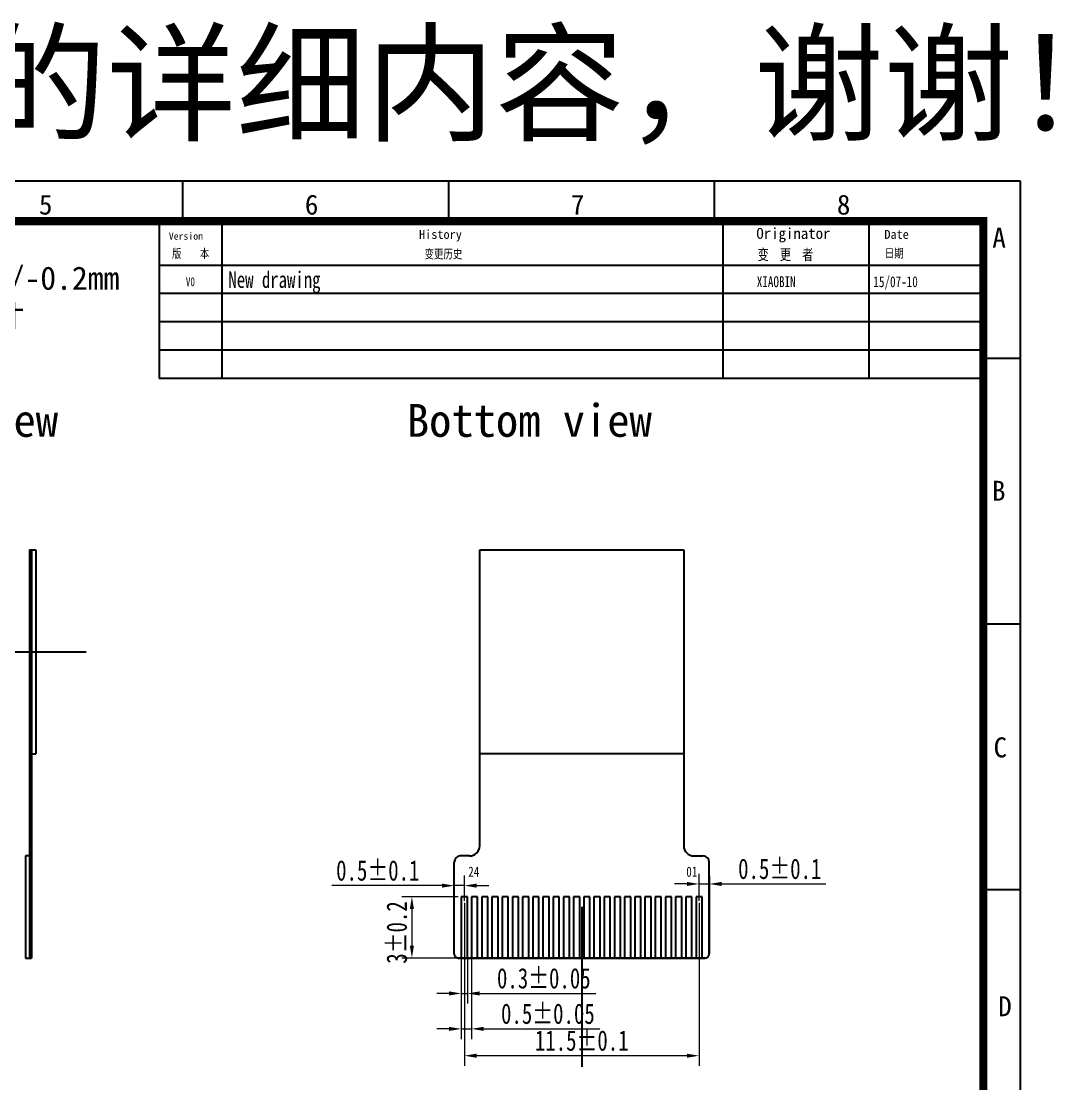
# Model space of a CAD drawing. Extents: x 379 to 488, y 250 to 334.
# Drawn here: x 437.8 to 488.4, y 281.6 to 333.7 of the extents above; entities that cross this region are included whole.
import ezdxf

# ---------------------------------------------------------------- set-up
doc = ezdxf.new("R2010")
doc.units = 0
doc.header["$LTSCALE"] = 23.1
doc.header["$MEASUREMENT"] = 0
doc.linetypes.add('JIS_02_0.7', pattern=[1.35, 0.75, -0.6])
doc.layers.get('0').update_dxf_attribs({"linetype": 'CONTINUOUS'})
doc.layers.get('Defpoints').update_dxf_attribs({"linetype": 'CONTINUOUS'})
doc.layers.add('3_SOLID_GEOM', color=7, linetype='CONTINUOUS')
doc.layers.add('OUTLINE', color=7, linetype='CONTINUOUS')
doc.layers.add('标注', color=3, linetype='CONTINUOUS', lineweight=9)
doc.styles.get("Standard").update_dxf_attribs({"font": 'txt', "width": 0.8})
doc.styles.add('style1', font='NSimSun.ttf')
doc.styles.add('TEXTSTYLE_1', font='txt', dxfattribs={"width": 0.75})
doc.styles.add('宋体', font='txt', dxfattribs={"width": 0.75})
doc.styles.add('样式 1', font='SimSun.ttf', dxfattribs={"width": 0.75})
doc.dimstyles.new('ISO-25$0', dxfattribs={"dimscale": 0, "dimtxt": 1, "dimasz": 0.6, "dimexe": 0.5, "dimexo": 0.3, "dimgap": 0.2, "dimtad": 1, "dimrnd": 0.0005, "dimdsep": 46, "dimtxsty": '样式 1', "dimcen": 2.5, "dimclrd": 3, "dimclre": 3, "dimclrt": 3, "dimazin": 0, "dimtfac": 1, "dimtmove": 0, "dimatfit": 3, "dimfxl": 1, "dimlwd": 9, "dimlwe": 9, "dimarcsym": 0})

# ---------------------------------------------------------------- blocks, each defined once
blk = doc.blocks.new('*D64')
at = {"layer": 'Defpoints', "color": 0}
for p in [(459.552, 290.805), (456.979, 287.805), (459.552, 287.805)]:
    blk.add_point(p, dxfattribs=at)
at = {"layer": '标注', "color": 3, "lineweight": 9}
for p, q in [((459.252, 290.805), (456.479, 290.805)), ((456.979, 290.205), (456.979, 288.405)), ((459.252, 287.805), (456.479, 287.805))]:
    blk.add_line(p, q, dxfattribs=at)
at = {"layer": '标注', "color": 3}
for points in [[(456.879, 290.205), (457.079, 290.205), (456.979, 290.805)], [(456.879, 288.405), (457.079, 288.405), (456.979, 287.805)]]:
    blk.add_solid(points, dxfattribs=at)
at = {"layer": '标注', "color": 3, "insert": (456.243, 289.055), "char_height": 1, "attachment_point": 5, "rotation": 90, "style": '样式 1'}
blk.add_mtext('3%%P0.2', dxfattribs=at)
blk = doc.blocks.new('*D65')
at = {"layer": 'Defpoints', "color": 0}
for p in [(459.052, 291.351), (459.552, 290.305), (459.052, 288.289)]:
    blk.add_point(p, dxfattribs=at)
at = {"layer": '标注', "color": 3, "lineweight": 9}
for p, q in [((459.052, 288.589), (459.052, 291.851)), ((459.552, 290.605), (459.552, 291.851)), ((458.452, 291.351), (453.054, 291.351)), ((459.552, 291.351), (459.052, 291.351)), ((460.152, 291.351), (460.752, 291.351))]:
    blk.add_line(p, q, dxfattribs=at)
at = {"layer": '标注', "color": 3}
for points in [[(458.452, 291.451), (458.452, 291.251), (459.052, 291.351)], [(460.152, 291.451), (460.152, 291.251), (459.552, 291.351)]]:
    blk.add_solid(points, dxfattribs=at)
at = {"layer": '标注', "color": 3, "insert": (455.308, 292.087), "char_height": 1, "attachment_point": 5, "style": '样式 1'}
blk.add_mtext('0.5%%P0.1', dxfattribs=at)
blk = doc.blocks.new('*D66')
at = {"layer": 'Defpoints', "color": 0}
for p in [(471.552, 291.433), (471.052, 290.305), (471.552, 289.971)]:
    blk.add_point(p, dxfattribs=at)
at = {"layer": '标注', "color": 3, "lineweight": 9}
for p, q in [((471.052, 290.605), (471.052, 291.933)), ((471.552, 290.271), (471.552, 291.933)), ((470.452, 291.433), (469.852, 291.433)), ((471.052, 291.433), (471.552, 291.433)), ((472.152, 291.433), (477.26, 291.433))]:
    blk.add_line(p, q, dxfattribs=at)
at = {"layer": '标注', "color": 3}
for points in [[(470.452, 291.533), (470.452, 291.333), (471.052, 291.433)], [(472.152, 291.533), (472.152, 291.333), (471.552, 291.433)]]:
    blk.add_solid(points, dxfattribs=at)
at = {"layer": '标注', "color": 3, "insert": (475.006, 292.169), "char_height": 1, "attachment_point": 5, "style": '样式 1'}
blk.add_mtext('0.5%%P0.1', dxfattribs=at)
blk = doc.blocks.new('*D67')
at = {"layer": 'Defpoints', "color": 0}
for p in [(459.402, 288.176), (459.702, 288.176), (459.702, 286.069)]:
    blk.add_point(p, dxfattribs=at)
at = {"layer": '标注', "color": 3, "lineweight": 9}
for p, q in [((459.402, 287.876), (459.402, 285.569)), ((459.702, 287.876), (459.702, 285.569)), ((458.802, 286.069), (458.202, 286.069)), ((459.402, 286.069), (459.702, 286.069)), ((460.302, 286.069), (465.985, 286.069))]:
    blk.add_line(p, q, dxfattribs=at)
at = {"layer": '标注', "color": 3}
for points in [[(458.802, 286.169), (458.802, 285.969), (459.402, 286.069)], [(460.302, 286.169), (460.302, 285.969), (459.702, 286.069)]]:
    blk.add_solid(points, dxfattribs=at)
at = {"layer": '标注', "color": 3, "insert": (463.444, 286.805), "char_height": 1, "attachment_point": 5, "style": '样式 1'}
blk.add_mtext('0.3%%P0.05', dxfattribs=at)
blk = doc.blocks.new('*D68')
at = {"layer": 'Defpoints', "color": 0}
for p in [(459.402, 288.176), (459.902, 288.176), (459.902, 284.333)]:
    blk.add_point(p, dxfattribs=at)
at = {"layer": '标注', "color": 3, "lineweight": 9}
for p, q in [((459.402, 287.876), (459.402, 283.833)), ((459.902, 287.876), (459.902, 283.833)), ((458.802, 284.333), (458.202, 284.333)), ((459.402, 284.333), (459.902, 284.333)), ((460.502, 284.333), (466.185, 284.333))]:
    blk.add_line(p, q, dxfattribs=at)
at = {"layer": '标注', "color": 3}
for points in [[(458.802, 284.433), (458.802, 284.233), (459.402, 284.333)], [(460.502, 284.433), (460.502, 284.233), (459.902, 284.333)]]:
    blk.add_solid(points, dxfattribs=at)
at = {"layer": '标注', "color": 3, "insert": (463.644, 285.069), "char_height": 1, "attachment_point": 5, "style": '样式 1'}
blk.add_mtext('0.5%%P0.05', dxfattribs=at)
blk = doc.blocks.new('*D69')
at = {"layer": '3_SOLID_GEOM', "color": 3, "lineweight": 9}
for p, q in [((459.552, 290.505), (459.552, 282.518)), ((471.052, 290.505), (471.052, 282.518)), ((470.452, 283.018), (460.152, 283.018))]:
    blk.add_line(p, q, dxfattribs=at)
at = {"layer": '3_SOLID_GEOM', "color": 3}
for points in [[(460.152, 283.118), (460.152, 282.918), (459.552, 283.018)], [(470.452, 283.118), (470.452, 282.918), (471.052, 283.018)]]:
    blk.add_solid(points, dxfattribs=at)
at = {"layer": 'Defpoints', "color": 0}
for p in [(459.552, 290.805), (471.052, 290.805), (459.552, 283.018)]:
    blk.add_point(p, dxfattribs=at)
at = {"layer": '3_SOLID_GEOM', "color": 3, "insert": (465.302, 283.754), "char_height": 1, "attachment_point": 5, "style": '样式 1'}
blk.add_mtext('11.5%%P0.1', dxfattribs=at)

msp = doc.modelspace()

# ---------------------------------------------------------------- linework, layer by layer
at = {"color": 0, "linetype": 'Continuous'}
for p, q in [((486.801, 325.856), (378.627, 325.856)), ((445.748, 323.902), (445.748, 325.856)), ((458.782, 323.902), (458.782, 325.856)), ((471.815, 323.902), (471.815, 325.856)), ((486.801, 250.151), (486.801, 325.856)), ((444.595, 323.902), (444.595, 316.202)), ((447.664, 323.902), (447.664, 316.202)), ((472.212, 323.902), (472.212, 316.202)), ((479.372, 323.902), (479.372, 316.202)), ((484.981, 321.74), (444.595, 321.74)), ((484.981, 320.355), (444.595, 320.355)), ((484.981, 318.971), (444.595, 318.971)), ((484.981, 317.586), (444.595, 317.586)), ((484.849, 317.191), (486.801, 317.191)), ((484.981, 316.202), (444.595, 316.202)), ((484.849, 304.174), (486.801, 304.174)), ((471.552, 291.825), (471.552, 288.005)), ((484.849, 291.157), (486.801, 291.157)), ((471.352, 287.805), (459.252, 287.805))]:
    msp.add_line(p, q, dxfattribs=at)
at = {"color": 1}
for p, q in [((432.357, 302.805), (441.011, 302.805)), ((465.302, 290.305), (465.302, 282.48))]:
    msp.add_line(p, q, dxfattribs=at)
at = {"color": 0}
for p, q in [((459.052, 288.005), (459.052, 292.505)), ((471.552, 288.005), (471.552, 292.505)), ((459.252, 287.805), (471.352, 287.805))]:
    msp.add_line(p, q, dxfattribs=at)
for p, q in [((459.402, 290.805), (459.402, 287.805)), ((459.702, 287.805), (459.702, 290.805)), ((459.902, 290.805), (459.902, 287.805)), ((460.202, 287.805), (460.202, 290.805)), ((460.402, 290.805), (460.402, 287.805)), ((460.702, 287.805), (460.702, 290.805)), ((460.902, 290.805), (460.902, 287.805)), ((461.202, 287.805), (461.202, 290.805)), ((461.402, 290.805), (461.402, 287.805)), ((461.702, 287.805), (461.702, 290.805)), ((461.902, 290.805), (461.902, 287.805)), ((462.202, 287.805), (462.202, 290.805)), ((462.402, 290.805), (462.402, 287.805)), ((462.702, 287.805), (462.702, 290.805)), ((462.902, 290.805), (462.902, 287.805)), ((463.202, 287.805), (463.202, 290.805)), ((463.402, 290.805), (463.402, 287.805)), ((463.702, 287.805), (463.702, 290.805)), ((463.902, 290.805), (463.902, 287.805)), ((464.202, 287.805), (464.202, 290.805)), ((464.402, 290.805), (464.402, 287.805)), ((464.702, 287.805), (464.702, 290.805)), ((464.902, 290.805), (464.902, 287.805)), ((465.202, 287.805), (465.202, 290.805)), ((465.402, 290.805), (465.402, 287.805)), ((465.702, 287.805), (465.702, 290.805)), ((465.902, 290.805), (465.902, 287.805)), ((466.202, 287.805), (466.202, 290.805)), ((466.402, 290.805), (466.402, 287.805)), ((466.702, 287.805), (466.702, 290.805)), ((466.902, 290.805), (466.902, 287.805)), ((467.202, 287.805), (467.202, 290.805)), ((467.402, 290.805), (467.402, 287.805)), ((467.702, 287.805), (467.702, 290.805)), ((467.902, 290.805), (467.902, 287.805)), ((468.202, 287.805), (468.202, 290.805)), ((468.402, 290.805), (468.402, 287.805)), ((468.702, 287.805), (468.702, 290.805)), ((468.902, 290.805), (468.902, 287.805)), ((469.202, 287.805), (469.202, 290.805)), ((469.402, 290.805), (469.402, 287.805)), ((469.702, 287.805), (469.702, 290.805)), ((469.902, 290.805), (469.902, 287.805)), ((470.202, 287.805), (470.202, 290.805)), ((470.402, 290.805), (470.402, 287.805)), ((470.702, 287.805), (470.702, 290.805)), ((470.902, 290.805), (470.902, 287.805)), ((471.202, 287.805), (471.202, 290.805))]:
    msp.add_line(p, q)
for centre, start, end in [((459.252, 288.005), 180, 270), ((471.352, 288.005), 270, 0)]:
    msp.add_arc(centre, 0.2, start, end, dxfattribs=at)
at = {"layer": '3_SOLID_GEOM'}
for p, q in [((438.237, 307.805), (438.547, 307.805)), ((438.237, 307.805), (438.237, 287.805)), ((438.347, 307.805), (438.347, 287.805)), ((438.547, 307.805), (438.547, 297.805)), ((460.302, 293.305), (460.302, 307.805)), ((460.302, 307.805), (470.302, 307.805)), ((470.302, 307.805), (470.302, 293.305)), ((438.347, 297.805), (438.547, 297.805)), ((470.302, 297.805), (460.302, 297.805)), ((438.047, 292.805), (438.047, 287.805)), ((438.237, 292.805), (438.047, 292.805)), ((459.802, 292.805), (459.352, 292.805)), ((470.802, 292.805), (471.252, 292.805)), ((459.702, 290.805), (459.402, 290.805)), ((460.202, 290.805), (459.902, 290.805)), ((460.702, 290.805), (460.402, 290.805)), ((461.202, 290.805), (460.902, 290.805)), ((461.702, 290.805), (461.402, 290.805)), ((462.202, 290.805), (461.902, 290.805)), ((462.702, 290.805), (462.402, 290.805)), ((463.202, 290.805), (462.902, 290.805)), ((463.702, 290.805), (463.402, 290.805)), ((464.202, 290.805), (463.902, 290.805)), ((464.702, 290.805), (464.402, 290.805)), ((465.202, 290.805), (464.902, 290.805)), ((465.702, 290.805), (465.402, 290.805)), ((466.202, 290.805), (465.902, 290.805)), ((466.702, 290.805), (466.402, 290.805)), ((467.202, 290.805), (466.902, 290.805)), ((467.702, 290.805), (467.402, 290.805)), ((468.202, 290.805), (467.902, 290.805)), ((468.702, 290.805), (468.402, 290.805)), ((469.202, 290.805), (468.902, 290.805)), ((469.702, 290.805), (469.402, 290.805)), ((470.202, 290.805), (469.902, 290.805)), ((470.702, 290.805), (470.402, 290.805)), ((471.202, 290.805), (470.902, 290.805)), ((438.047, 287.805), (438.347, 287.805)), ((470.302, 287.805), (460.302, 287.805))]:
    msp.add_line(p, q, dxfattribs=at)
at = {"layer": '3_SOLID_GEOM', "color": 1}
msp.add_line((465.302, 288.32), (465.302, 284.159), dxfattribs=at)
at = {"layer": '3_SOLID_GEOM'}
for centre, radius, start, end in [((459.802, 293.305), 0.5, 270, 0), ((470.802, 293.305), 0.5, 180, 270), ((459.352, 292.505), 0.3, 90, 180), ((471.252, 292.505), 0.3, 0, 90)]:
    msp.add_arc(centre, radius, start, end, dxfattribs=at)
at = {"layer": 'OUTLINE', "const_width": 0.4}
msp.add_lwpolyline([(380.453, 323.902), (380.453, 251.989), (484.981, 251.989), (484.981, 323.902), (380.453, 323.902)], dxfattribs=at)

# ---------------------------------------------------------------- texts
at = {"color": 0, "linetype": 'Continuous', "style": 'TEXTSTYLE_1'}
for s, p in [('5', (438.702, 324.227)), ('6', (451.736, 324.227)), ('7', (464.769, 324.227)), ('8', (477.803, 324.227)), ('A', (485.422, 322.608)), ('B', (485.402, 310.208)), ('C', (485.481, 297.637)), ('D', (485.71, 284.951))]:
    msp.add_text(s, height=0.976, dxfattribs=at).set_placement(p)
at = {"linetype": 'Continuous', "style": 'style1'}
msp.add_text('Originator', height=0.5337, dxfattribs=at).set_placement((473.859, 323.038))
at = {"linetype": 'Continuous', "style": '宋体', "width": 0.75}
for s, p in [('XIAOBIN', (473.878, 320.671)), ('15/07-10', (479.592, 320.671))]:
    msp.add_text(s, height=0.5337, dxfattribs=at).set_placement(p)
at = {"color": 0, "linetype": 'JIS_02_0.7', "ltscale": 0.0001, "insert": (425.577, 323.581), "char_height": 1.13861, "width": 27.16884, "attachment_point": 1, "style": 'style1'}
msp.add_mtext('{\\fSimSun|b0|i0|c134|p2;\\C1;注：\\P样品尺寸公差为+/-0.2mm\\P* 为重要检验尺寸}', dxfattribs=at)
at = {"linetype": 'Continuous', "insert": (473.919, 322.533), "char_height": 0.53369, "width": 3.79588, "attachment_point": 1, "style": '宋体'}
msp.add_mtext('{\\fSimSun|b0|i0|c134|p2;\\C256;变  更  者}', dxfattribs=at)
at = {"color": 0, "linetype": 'Continuous', "char_height": 1.60355, "width": 44.07857, "attachment_point": 1, "style": 'style1'}
for s, insert in [('{\\Ftxt|c134;Side view}', (429.821, 314.944)), ('{\\Ftxt|c134;Bottom view}', (456.734, 314.944))]:
    msp.add_mtext(s, dxfattribs=dict(at, insert=insert))
at = {"color": 0, "char_height": 0.5, "width": 0.43548, "attachment_point": 1}
for s, insert in [('{\\fSimSun|b0|i0|c134|p2;\\C1;24}', (459.739, 292.285)), ('{\\fSimSun|b0|i0|c134|p2;\\C1;01}', (470.423, 292.284))]:
    msp.add_mtext(s, dxfattribs=dict(at, insert=insert))
at = {"layer": '3_SOLID_GEOM', "color": 5, "attachment_point": 1}
for s, insert, char_height, width, style in [('{\\C1;请确认模组规格表内的详细内容，谢谢！}', (378.587, 332.976), 4.6512, 130.51367, 'style1'), ('{\\fSimSun|b0|i0|c134|p2;\\C256;版    本}', (445.228, 322.543), 0.43997, 2.43584, '宋体'), ('{\\fSimSun|b0|i0|c134|p2;\\C256;变更历史}', (457.601, 322.517), 0.43997, 1.92294, '宋体'), ('{\\fSimSun|b0|i0|c134|p2;\\C256;日期}', (480.151, 322.557), 0.43997, 1.99557, '宋体'), ('{\\fSimSun|b1|i0|c134|p2;\\C256;   V\\fSimSun|b0|i0|c134|p2;0}', (445.228, 321.158), 0.43997, 1.68041, '宋体')]:
    msp.add_mtext(s, dxfattribs=dict(at, insert=insert, char_height=char_height, width=width, style=style))
at = {"layer": 'OUTLINE'}
for s, height, p in [('Version', 0.352, (445.069, 322.995)), ('History', 0.44, (457.332, 323.038)), ('Date', 0.44, (480.132, 323.038))]:
    msp.add_text(s, height=height, dxfattribs=at).set_placement(p)
at = {"layer": 'OUTLINE', "style": '宋体', "width": 0.75}
msp.add_text('New drawing', height=0.80453, dxfattribs=at).set_placement((447.987, 320.637))

# ---------------------------------------------------------------- dimensions: what is measured, and where the dimension line sits
at = {"layer": '3_SOLID_GEOM'}
dim = msp.add_linear_dim(base=(459.552, 283.018), p1=(471.052, 290.805), p2=(459.552, 290.805), text='<>%%P0.1', dimstyle='ISO-25$0', override={"dimscale": 1}, dxfattribs=at)
dim.commit()
dim.dimension.update_dxf_attribs({"geometry": '*D69', "text_midpoint": (465.302, 283.018), "dimtype": 160})
at = {"layer": '标注', "color": 1}
dim = msp.add_linear_dim(base=(459.052, 291.351), p1=(459.552, 290.305), p2=(459.052, 288.289), text='<>%%P0.1', dimstyle='ISO-25$0', override={"dimscale": 1, "dimarcsym": 1}, dxfattribs=at)
dim.commit()
dim.dimension.update_dxf_attribs({"geometry": '*D65', "text_midpoint": (455.308, 291.351), "dimtype": 160})
for base, p1, p2, text, picture, middle in [((471.552, 291.433), (471.052, 290.305), (471.552, 289.971), '<>%%P0.1', '*D66', (475.006, 292.169)), ((459.702, 286.069), (459.402, 288.176), (459.702, 288.176), '<>%%P0.05', '*D67', (463.444, 286.805)), ((459.902, 284.333), (459.402, 288.176), (459.902, 288.176), '<>%%P0.05', '*D68', (463.644, 285.069))]:
    dim = msp.add_linear_dim(base=base, p1=p1, p2=p2, text=text, dimstyle='ISO-25$0', override={"dimscale": 1, "dimarcsym": 1}, dxfattribs=at)
    dim.commit()
    dim.dimension.update_dxf_attribs({"geometry": picture, "text_midpoint": middle})
dim = msp.add_linear_dim(base=(456.979, 287.805), p1=(459.552, 290.805), p2=(459.552, 287.805), angle=90, text='<>%%P0.2', dimstyle='ISO-25$0', override={"dimscale": 1, "dimarcsym": 1}, dxfattribs=at)
dim.commit()
dim.dimension.update_dxf_attribs({"geometry": '*D64', "text_midpoint": (456.979, 289.055), "dimtype": 160})

doc.saveas('drawing.dxf')
